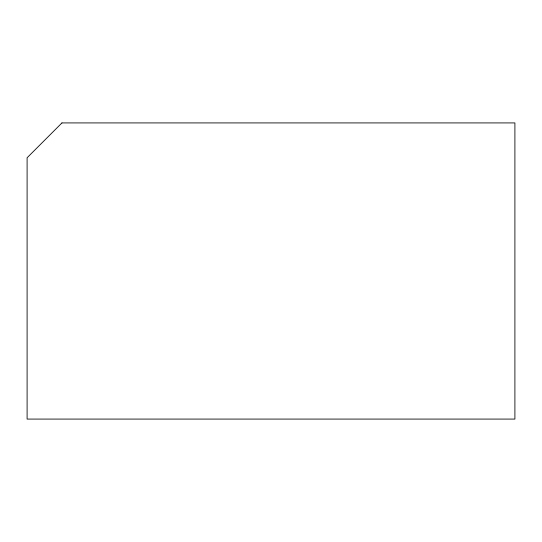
<?xml version="1.0" encoding="UTF-8"?>
<svg xmlns="http://www.w3.org/2000/svg" width="542" height="542" viewBox="0 0 542 542"><rect width="100%" height="100%" fill="white"/><g stroke="black" fill="none" stroke-linecap="round" stroke-linejoin="round"><path stroke-width="0.81" d="M61.944 122.919L27.1 157.763L27.1 419.081L514.9 419.081L514.9 122.919L61.944 122.919"/></g></svg>
